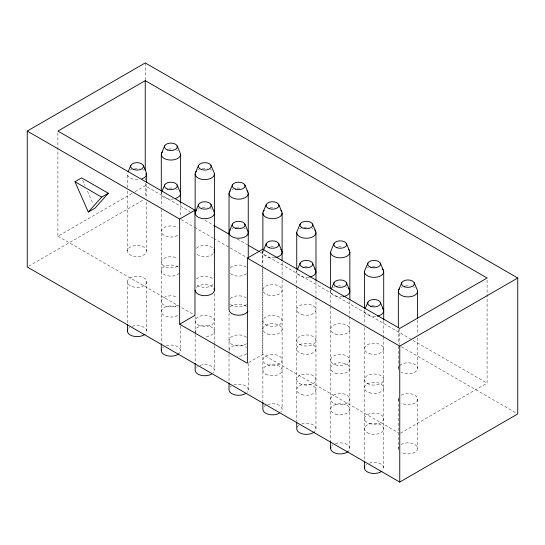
<?xml version="1.0" encoding="UTF-8"?>
<svg xmlns="http://www.w3.org/2000/svg" width="545" height="545" viewBox="0 0 545 545"><rect width="100%" height="100%" fill="white"/><g stroke="black" fill="none" stroke-linecap="round" stroke-linejoin="round"><path stroke-width="0.41" stroke-dasharray="2.73 2.04" d="M57.913 132.755L57.913 236.21L134.233 192.147M134.969 191.724L145.243 185.791L190.185 211.733M28.721 266.144L143.764 199.729M248.827 362.445L262.704 354.441L398.286 432.716M400.493 433.146L487.087 383.149L487.087 278.005M204.92 220.241L213.02 224.922M237.334 238.955L247.648 244.909M260.169 252.144L487.087 383.149M181.315 219.703L193.829 226.924M194.565 227.354L212.972 237.981M213.708 238.403L246.837 257.526M401.433 346.784L516.279 413.09M57.913 236.21L194.974 315.337M82.67 180.191L85.068 185.634M87.459 191.077L93.27 204.3M417.572 320.119L417.572 334.501M417.572 337.88L417.572 368.331M417.572 399.124L417.572 448.385M399.757 328.424L399.757 344.535M398.341 329.425L398.341 342.955M398.341 346.341L398.341 368.331M398.341 399.124L398.341 448.385M383.707 320.869L383.707 336.095M383.707 336.939L383.707 467.937M364.476 309.873L364.476 324.445M364.476 327.634L364.476 460.293M349.842 301.317L349.842 315.889M349.842 316.734L349.842 448.385M330.611 290.322L330.611 305.547M330.611 306.392L330.611 440.742M315.977 281.111L315.977 296.337M315.977 296.991L315.977 428.833M296.746 270.77L296.746 285.342M296.746 286.186L296.746 421.19M282.119 262.213L282.119 276.785M282.119 279.98L282.119 409.281M262.881 250.373L262.881 265.79M262.881 266.444L262.881 401.638M262.704 250.986L262.704 265.401M262.704 268.794L262.704 354.441M248.254 363.399L248.254 389.736M229.023 313.259L229.023 353.208M229.023 354.059L229.023 382.086M214.389 293.707L214.389 344.699M214.389 345.55L214.389 370.184M195.158 316.638L195.158 333.656M195.158 334.507L195.158 362.534M180.524 202.713L180.524 217.285M180.524 325.999L180.524 350.633M161.293 191.717L161.293 206.289M161.293 209.478L161.293 342.989M146.66 184.203L146.66 198.578M146.66 201.963L146.66 251.027A9.619 5.552 0 0 1 132.237 255.83A9.619 5.552 0 0 1 132.237 246.217A9.619 5.552 0 0 1 146.66 251.027M146.66 281.813A9.619 5.552 0 0 1 132.237 286.622A9.619 5.552 0 0 1 132.237 277.01A9.619 5.552 0 0 1 146.66 281.813L146.66 331.081M145.243 62.934L145.243 79.931M145.243 173.072L145.243 175.088M145.243 178.16L145.243 180.184M145.243 183.243L145.243 197.174M127.428 187.582L127.428 174.053A9.619 5.552 0 0 0 138.716 179.516M127.428 190.968L127.428 251.027M127.428 281.813L127.428 323.437M246.517 304.553A9.619 5.552 0 0 1 230.31 304.144M230.31 298.592A9.619 5.552 0 0 1 246.517 298.183M246.517 343.65A9.619 5.552 0 0 1 232.245 344.617A9.619 5.552 0 0 1 232.245 336.32A9.619 5.552 0 0 1 246.517 337.287M177.704 305.289A9.619 5.552 0 0 1 164.106 305.289A9.619 5.552 0 0 1 164.106 297.441A9.619 5.552 0 0 1 177.704 297.441M213.102 284.592A9.619 5.552 0 0 1 196.445 284.592M196.445 279.04A9.619 5.552 0 0 1 213.102 279.04M177.704 266.192A9.619 5.552 0 0 1 164.106 266.192A9.619 5.552 0 0 1 164.106 258.337A9.619 5.552 0 0 1 177.704 258.337M401.161 395.2A9.619 5.552 0 0 1 414.759 395.2A9.619 5.552 0 0 1 414.759 403.048A9.619 5.552 0 0 1 401.161 403.048M398.668 400.561A9.619 5.552 0 0 1 398.668 397.687M233.825 384.927A9.619 5.552 0 0 1 245.434 385.806A9.619 5.552 0 0 1 246.96 392.509M230.31 386.957A9.619 5.552 0 0 1 231.271 386.167M246.517 353.814A9.619 5.552 0 0 1 236.966 356.096M229.023 350.633A9.619 5.552 0 0 1 235.747 345.332A9.619 5.552 0 0 1 246.517 347.444M128.715 328.301A9.619 5.552 0 0 1 129.676 327.511M132.237 326.271A9.619 5.552 0 0 1 142.899 326.673A9.619 5.552 0 0 1 146.333 332.518M177.704 315.453A9.619 5.552 0 0 1 164.106 315.453A9.619 5.552 0 0 1 164.106 307.605A9.619 5.552 0 0 1 177.704 307.605M166.096 345.823A9.619 5.552 0 0 1 177.704 346.702A9.619 5.552 0 0 1 179.237 353.405M162.58 347.853A9.619 5.552 0 0 1 163.541 347.063M195.485 332.518A9.619 5.552 0 0 1 203.101 325.61A9.619 5.552 0 0 1 214.349 330.597A9.619 5.552 0 0 1 204.77 336.633M199.96 365.375A9.619 5.552 0 0 1 211.569 366.254A9.619 5.552 0 0 1 213.102 372.957M196.445 367.405A9.619 5.552 0 0 1 197.406 366.615M267.69 404.479A9.619 5.552 0 0 1 279.299 405.357A9.619 5.552 0 0 1 280.825 412.061M264.175 406.509A9.619 5.552 0 0 1 265.701 405.357M301.555 424.03A9.619 5.552 0 0 1 313.164 424.909A9.619 5.552 0 0 1 314.69 431.613M297.073 427.396A9.619 5.552 0 0 1 299.001 425.264M335.42 443.582A9.619 5.552 0 0 1 347.029 444.461A9.619 5.552 0 0 1 348.555 451.165M331.898 445.612A9.619 5.552 0 0 1 332.866 444.815M365.763 465.164A9.619 5.552 0 0 1 366.731 464.367M369.285 463.134A9.619 5.552 0 0 1 379.947 463.536A9.619 5.552 0 0 1 383.38 469.374M401.161 444.461A9.619 5.552 0 0 1 414.759 444.461A9.619 5.552 0 0 1 414.759 452.316A9.619 5.552 0 0 1 401.161 452.316M398.668 449.823A9.619 5.552 0 0 1 398.668 446.948M168.419 149.132A9.619 5.552 0 0 1 173.399 149.132M176.423 149.95A9.619 5.552 0 0 1 177.704 150.57M130.241 170.122A9.619 5.552 0 0 1 131.529 169.502M134.554 168.684A9.619 5.552 0 0 1 139.534 168.684M142.558 169.502A9.619 5.552 0 0 1 143.839 170.122M177.704 235.399A9.619 5.552 0 0 1 164.106 235.399A9.619 5.552 0 0 1 164.106 227.544A9.619 5.552 0 0 1 177.704 227.544M197.971 170.122A9.619 5.552 0 0 1 199.259 169.502M202.284 168.684A9.619 5.552 0 0 1 207.257 168.684M210.288 169.502A9.619 5.552 0 0 1 211.569 170.122M173.399 198.966A9.619 5.552 0 0 1 161.62 192.167M169.236 188.134A9.619 5.552 0 0 1 173.399 188.236M176.423 189.054A9.619 5.552 0 0 1 177.704 189.674M213.102 253.8A9.619 5.552 0 0 1 196.445 253.8M196.445 248.248A9.619 5.552 0 0 1 213.102 248.248M179.237 273.352A9.619 5.552 0 0 1 164.726 274.83A9.619 5.552 0 0 1 164.726 266.321A9.619 5.552 0 0 1 179.237 267.799M197.971 209.226A9.619 5.552 0 0 1 199.259 208.606M202.284 207.788A9.619 5.552 0 0 1 207.257 207.788M210.288 208.606A9.619 5.552 0 0 1 211.569 209.226M231.836 189.674A9.619 5.552 0 0 1 233.124 189.054M236.966 188.134A9.619 5.552 0 0 1 240.311 188.134M246.517 273.76A9.619 5.552 0 0 1 230.31 273.352M230.31 267.799A9.619 5.552 0 0 1 246.517 267.391M196.445 287.351A9.619 5.552 0 0 1 213.102 287.351M231.836 228.777A9.619 5.552 0 0 1 233.124 228.157M236.148 227.34A9.619 5.552 0 0 1 241.122 227.34M244.146 228.157A9.619 5.552 0 0 1 245.434 228.777M270.013 207.788A9.619 5.552 0 0 1 274.987 207.788M230.31 306.903A9.619 5.552 0 0 1 246.517 306.494M401.161 287.433A9.619 5.552 0 0 1 402.442 286.806M405.466 285.996A9.619 5.552 0 0 1 410.446 285.996M413.471 286.806A9.619 5.552 0 0 1 414.759 287.433M375.764 316.379A9.619 5.552 0 0 1 364.476 310.909M371.601 305.547A9.619 5.552 0 0 1 375.764 305.445M399.628 365.559A9.619 5.552 0 0 1 413.471 363.788A9.619 5.552 0 0 1 415.324 371.901A9.619 5.552 0 0 1 401.161 372.262M398.668 369.769A9.619 5.552 0 0 1 398.668 366.894M342.716 296.718A9.619 5.552 0 0 1 330.938 289.92M333.431 287.433A9.619 5.552 0 0 1 334.712 286.806M337.743 285.996A9.619 5.552 0 0 1 342.716 285.996M345.741 286.806A9.619 5.552 0 0 1 347.029 287.433M367.296 267.881A9.619 5.552 0 0 1 368.577 267.261M372.419 266.341A9.619 5.552 0 0 1 375.764 266.341M308.852 277.167A9.619 5.552 0 0 1 297.073 270.368M304.689 266.341A9.619 5.552 0 0 1 308.034 266.341M338.554 246.79A9.619 5.552 0 0 1 341.899 246.79M299.566 228.777A9.619 5.552 0 0 1 300.854 228.157M303.878 227.34A9.619 5.552 0 0 1 308.852 227.34M311.876 228.157A9.619 5.552 0 0 1 313.164 228.777M274.987 257.615A9.619 5.552 0 0 1 263.215 250.816M270.831 246.79A9.619 5.552 0 0 1 274.169 246.79M197.971 324.84A9.619 5.552 0 0 0 214.062 322.354A9.619 5.552 0 0 0 202.284 315.555A9.619 5.552 0 0 0 197.971 324.84M265.701 324.84A9.619 5.552 0 0 0 281.785 322.354A9.619 5.552 0 0 0 270.013 315.555A9.619 5.552 0 0 0 265.701 324.84M299.566 344.392A9.619 5.552 0 0 0 315.65 341.906A9.619 5.552 0 0 0 303.878 335.107A9.619 5.552 0 0 0 299.566 344.392M267.69 364.83A9.619 5.552 0 0 0 282.119 360.02A9.619 5.552 0 0 0 267.69 355.211A9.619 5.552 0 0 0 267.69 364.83M335.42 364.83A9.619 5.552 0 0 0 349.842 360.02A9.619 5.552 0 0 0 335.42 355.211A9.619 5.552 0 0 0 335.42 364.83M299.566 383.496A9.619 5.552 0 0 0 315.65 381.01A9.619 5.552 0 0 0 303.878 374.211A9.619 5.552 0 0 0 299.566 383.496M367.296 383.496A9.619 5.552 0 0 0 383.38 381.01A9.619 5.552 0 0 0 371.601 374.211A9.619 5.552 0 0 0 367.296 383.496M335.42 403.934A9.619 5.552 0 0 0 349.842 399.124A9.619 5.552 0 0 0 335.42 394.314A9.619 5.552 0 0 0 335.42 403.934M369.285 423.485A9.619 5.552 0 0 0 383.707 418.676A9.619 5.552 0 0 0 369.285 413.866A9.619 5.552 0 0 0 369.285 423.485M301.555 314.485A9.619 5.552 0 0 0 315.977 309.676A9.619 5.552 0 0 0 301.555 304.873A9.619 5.552 0 0 0 301.555 314.485M265.701 374.108A9.619 5.552 0 0 0 281.785 371.622A9.619 5.552 0 0 0 270.013 364.816A9.619 5.552 0 0 0 265.701 374.108M301.555 394.539A9.619 5.552 0 0 0 315.977 389.736A9.619 5.552 0 0 0 301.555 384.927A9.619 5.552 0 0 0 301.555 394.539M335.42 414.091A9.619 5.552 0 0 0 349.842 409.281A9.619 5.552 0 0 0 335.42 404.479A9.619 5.552 0 0 0 335.42 414.091M367.296 432.764A9.619 5.552 0 0 0 383.38 430.271A9.619 5.552 0 0 0 371.601 423.472A9.619 5.552 0 0 0 367.296 432.764M267.69 294.934A9.619 5.552 0 0 0 282.119 290.131A9.619 5.552 0 0 0 267.69 285.321A9.619 5.552 0 0 0 267.69 294.934M369.285 392.693A9.619 5.552 0 0 0 383.707 387.883A9.619 5.552 0 0 0 369.285 383.074A9.619 5.552 0 0 0 369.285 392.693M369.285 353.589A9.619 5.552 0 0 0 383.707 348.78A9.619 5.552 0 0 0 369.285 343.977A9.619 5.552 0 0 0 369.285 353.589M335.42 373.141A9.619 5.552 0 0 0 349.842 368.331A9.619 5.552 0 0 0 335.42 363.529A9.619 5.552 0 0 0 335.42 373.141M335.42 334.037A9.619 5.552 0 0 0 349.842 329.228A9.619 5.552 0 0 0 335.42 324.425A9.619 5.552 0 0 0 335.42 334.037M301.555 353.589A9.619 5.552 0 0 0 315.977 348.78A9.619 5.552 0 0 0 301.555 343.977A9.619 5.552 0 0 0 301.555 353.589M267.69 334.037A9.619 5.552 0 0 0 282.119 329.228A9.619 5.552 0 0 0 267.69 324.425A9.619 5.552 0 0 0 267.69 334.037"/><path stroke-width="0.82" d="M128.061 171.893L130.82 165.387M161.62 153.063L164.685 145.835M161.926 191.445L164.685 184.939M195.485 172.615L198.55 165.387M195.485 211.719L198.55 204.491M229.35 192.167L232.415 184.939M229.35 231.264L232.415 224.043M263.215 211.719L266.28 204.491M263.521 250.094L266.28 243.595M300.138 224.043L297.073 231.264A9.619 5.552 0 0 0 307.618 238.206A9.619 5.552 0 0 0 314.69 229.929M297.379 269.646L300.138 263.146M334.003 243.595L330.938 250.816A9.619 5.552 0 0 0 341.483 257.758A9.619 5.552 0 0 0 348.555 249.481M331.244 289.197L334.003 282.698M367.868 263.146L364.803 270.368A9.619 5.552 0 0 0 375.348 277.31A9.619 5.552 0 0 0 382.42 269.032M365.109 308.749L367.868 302.25M398.668 289.92L401.733 282.698M88.31 212.039L101.642 197.106L108.312 193.257L81.648 177.861L74.978 181.71L88.31 212.039L94.98 208.19L108.312 193.257M27.25 131.059L145.243 62.934L517.75 278.005L517.75 413.941L399.757 482.066L27.25 266.995L27.25 131.059L179.639 219.042L194.974 210.186L194.974 315.337L179.639 324.186L179.639 219.042M179.639 324.186L247.369 363.29L247.369 258.146L262.704 249.29L399.757 328.424L487.087 278.005L145.243 80.64L57.913 131.059L194.974 210.186M247.369 258.146L399.757 346.123L517.75 278.005M213.756 225.344L229.227 234.282M248.384 245.339L259.434 251.715M74.978 181.71L101.642 197.106M414.18 282.698L417.245 289.92A9.619 5.552 0 0 1 406.699 296.861A9.619 5.552 0 0 1 399.628 288.584M380.315 263.146L383.38 270.368M380.315 302.25L383.38 309.471M346.45 243.595L349.515 250.816M346.45 282.698L349.515 289.92M312.585 224.043L315.65 231.264M312.585 263.146L315.65 270.368M278.72 204.491L281.785 211.719M278.72 243.595L281.785 250.816M244.862 184.939L247.927 192.167M244.862 224.043L247.927 231.264A9.619 5.552 0 0 1 237.382 238.206A9.619 5.552 0 0 1 230.31 229.929M210.997 165.387L214.062 172.615A9.619 5.552 0 0 1 203.517 179.557A9.619 5.552 0 0 1 196.445 171.273M210.997 204.491L214.062 211.719A9.619 5.552 0 0 1 203.517 218.654A9.619 5.552 0 0 1 196.445 210.377M177.132 145.835L180.197 153.063A9.619 5.552 0 0 1 169.652 160.005A9.619 5.552 0 0 1 162.58 151.721M177.132 184.939L180.197 192.167A9.619 5.552 0 0 1 175.715 198.407M143.267 165.387L146.333 172.615A9.619 5.552 0 0 1 141.85 178.855M417.572 291.357L417.572 318.423M399.757 346.123L399.757 482.066M398.341 291.357L398.341 327.729M383.707 271.805L383.707 320.024M364.476 271.805L364.476 308.177M364.476 461.145L364.476 467.937M349.842 252.253L349.842 299.818M330.611 252.253L330.611 288.625M330.611 441.593L330.611 448.385M315.977 232.701L315.977 280.266M296.746 232.701L296.746 269.08M296.746 422.041L296.746 428.833A9.619 5.552 0 0 0 303.476 434.133A9.619 5.552 0 0 0 314.24 432.022M282.119 213.15L282.119 260.714M262.881 213.15L262.881 249.528M262.881 402.489L262.881 409.281A9.619 5.552 0 0 0 268.821 414.411A9.619 5.552 0 0 0 279.299 413.212M248.254 193.598L248.254 258.078M229.023 193.598L229.023 309.676A9.619 5.552 0 0 0 237.382 315.18A9.619 5.552 0 0 0 247.927 311.113M229.023 382.937L229.023 389.736A9.619 5.552 0 0 0 234.956 394.859A9.619 5.552 0 0 0 245.434 393.66M214.389 174.053L214.389 290.131M195.158 174.053L195.158 212.114M195.158 363.386L195.158 370.184A9.619 5.552 0 0 0 201.091 375.314A9.619 5.552 0 0 0 211.569 374.108M180.524 154.501L180.524 202.713M161.293 154.501L161.293 190.873M161.293 343.834L161.293 350.633M146.66 174.053L146.66 182.507M145.243 80.64L145.243 170.524M127.428 324.282L127.428 331.081M144.922 334.262A9.619 5.552 0 0 1 132.98 336.108A9.619 5.552 0 0 1 127.755 329.643M178.787 353.814A9.619 5.552 0 0 1 166.845 355.66A9.619 5.552 0 0 1 161.62 349.195M348.105 451.573A9.619 5.552 0 0 1 336.163 453.42A9.619 5.552 0 0 1 330.938 446.948M381.97 471.125A9.619 5.552 0 0 1 370.028 472.971A9.619 5.552 0 0 1 364.803 466.5M214.062 249.59A9.619 5.552 0 0 1 214.062 252.464M246.96 190.825A9.619 5.552 0 0 1 238.635 199.15A9.619 5.552 0 0 1 230.31 190.825M214.062 288.693A9.619 5.552 0 0 1 206.024 295.635A9.619 5.552 0 0 1 195.158 290.131M280.825 210.377A9.619 5.552 0 0 1 272.5 218.702A9.619 5.552 0 0 1 264.175 210.377M382.42 308.136A9.619 5.552 0 0 1 377.378 316.127M348.555 288.584A9.619 5.552 0 0 1 343.514 296.575M314.69 269.032A9.619 5.552 0 0 1 309.649 277.024M280.825 249.481A9.619 5.552 0 0 1 275.784 257.472M133.818 169.577A6.445 3.72 0 0 0 143.485 166.354A6.445 3.72 0 0 0 133.818 163.132A6.445 3.72 0 0 0 133.818 169.577M167.683 150.025A6.445 3.72 0 0 0 177.35 146.803A6.445 3.72 0 0 0 167.683 143.58A6.445 3.72 0 0 0 167.683 150.025M167.683 189.122A6.445 3.72 0 0 0 177.35 185.906A6.445 3.72 0 0 0 167.683 182.684A6.445 3.72 0 0 0 167.683 189.122M201.548 169.577A6.445 3.72 0 0 0 211.215 166.354A6.445 3.72 0 0 0 201.548 163.132A6.445 3.72 0 0 0 201.548 169.577M201.548 208.674A6.445 3.72 0 0 0 211.215 205.458A6.445 3.72 0 0 0 201.548 202.236A6.445 3.72 0 0 0 201.548 208.674M235.413 189.122A6.445 3.72 0 0 0 245.08 185.906A6.445 3.72 0 0 0 235.413 182.684A6.445 3.72 0 0 0 235.413 189.122M235.413 228.226A6.445 3.72 0 0 0 245.08 225.003A6.445 3.72 0 0 0 235.413 221.788A6.445 3.72 0 0 0 235.413 228.226M269.278 208.674A6.445 3.72 0 0 0 278.945 205.458A6.445 3.72 0 0 0 269.278 202.236A6.445 3.72 0 0 0 269.278 208.674M370.873 306.433A6.445 3.72 0 0 0 380.533 303.211A6.445 3.72 0 0 0 370.873 299.988A6.445 3.72 0 0 0 370.873 306.433M404.737 286.881A6.445 3.72 0 0 0 414.398 283.659A6.445 3.72 0 0 0 404.737 280.437A6.445 3.72 0 0 0 404.737 286.881M337.008 286.881A6.445 3.72 0 0 0 346.675 283.659A6.445 3.72 0 0 0 337.008 280.437A6.445 3.72 0 0 0 337.008 286.881M370.873 267.329A6.445 3.72 0 0 0 380.533 264.107A6.445 3.72 0 0 0 370.873 260.885A6.445 3.72 0 0 0 370.873 267.329M303.143 267.329A6.445 3.72 0 0 0 312.81 264.107A6.445 3.72 0 0 0 303.143 260.885A6.445 3.72 0 0 0 303.143 267.329M337.008 247.777A6.445 3.72 0 0 0 346.675 244.555A6.445 3.72 0 0 0 337.008 241.34A6.445 3.72 0 0 0 337.008 247.777M269.278 247.777A6.445 3.72 0 0 0 278.945 244.555A6.445 3.72 0 0 0 269.278 241.34A6.445 3.72 0 0 0 269.278 247.777M301.807 227.64A6.445 3.72 0 0 0 312.585 225.971A6.445 3.72 0 0 0 304.696 221.413A6.445 3.72 0 0 0 301.807 227.64"/></g></svg>
